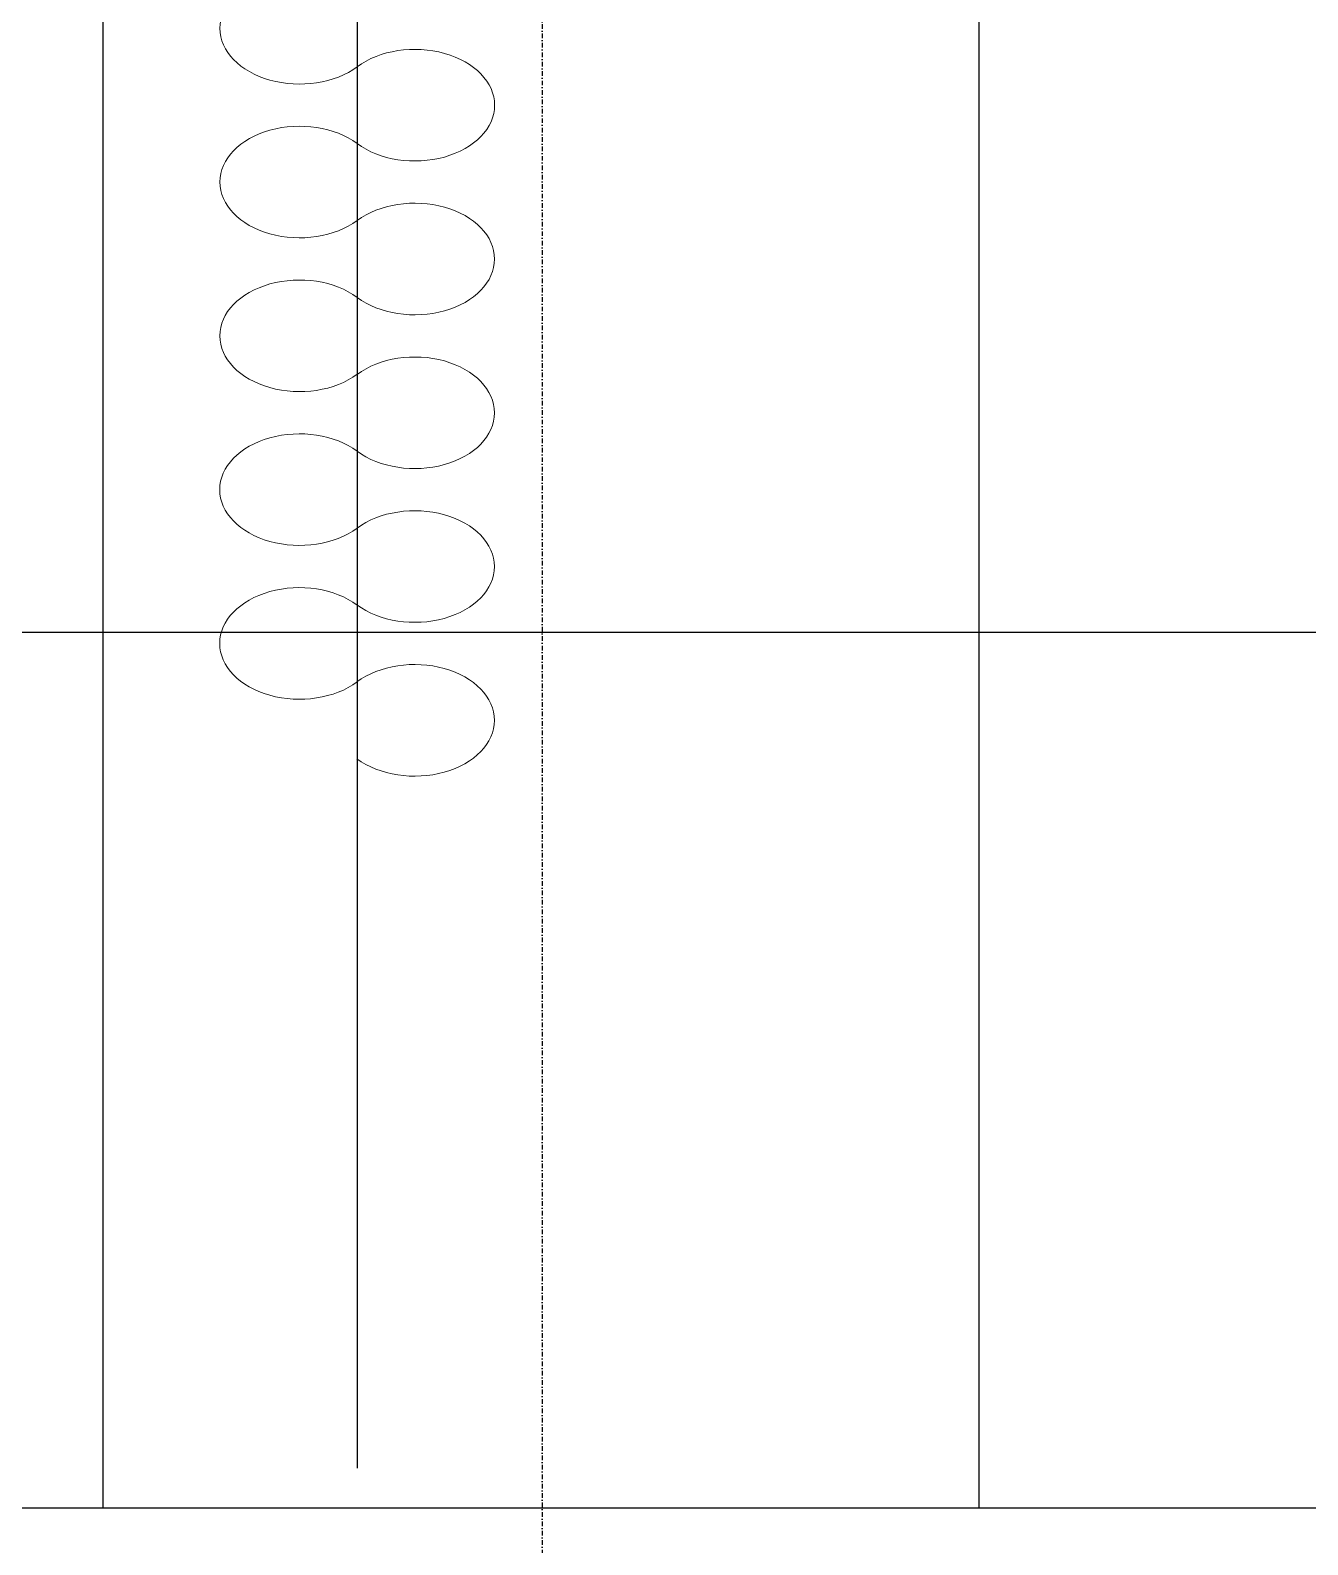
# Model space of a CAD drawing. Extents: x -12260 to 57327, y -29287 to 19916.
# Drawn here: x 36726 to 37601, y -6835 to -5798 of the extents above; entities that cross this region are included whole.
import ezdxf

# ---------------------------------------------------------------- set-up
doc = ezdxf.new("R2010")
doc.units = 0
doc.header["$LTSCALE"] = 0.25
doc.linetypes.add('DASHDOT', pattern=[25.4, 12.7, -6.35, 0, -6.35])
doc.layers.add('01-First Floor$0$FALSE CEILING', color=251, linetype='Continuous')
for name, color, linetype, lineweight in [('01-First Floor$0$LOADING', 253, 'Continuous', 5), ('01-First Floor$0$Walls', 251, 'Continuous', 5), ('E-LITE-CLNG-CNDT', 6, 'DASHDOT', 35), ('F-ALRM-CLNG-CNDT', 51, 'DASHDOT', 25)]:
    doc.layers.add(name, color=color, linetype=linetype, lineweight=lineweight)

# ---------------------------------------------------------------- blocks, each defined once
blk = doc.blocks.new('01-First Floor$0$CURTAIN')
for centre, start, end in [((-0.3386, 0.0395), 313.5684, 226.4316), ((-0.1881, 0.0395), 313.5684, 226.4316), ((-0.0376, 0.0395), 313.5684, 226.4316), ((0.1129, 0.0395), 313.5684, 226.4316), ((0.2633, 0.0395), 313.5684, 226.4316), ((0.4138, 0.0395), 313.5684, 226.4316), ((0.5643, 0.0395), 313.5684, 226.4316), ((0.7148, 0.0395), 313.5684, 226.4316), ((0.8653, 0.0395), 313.5684, 226.4316), ((0.0376, -0.0395), 133.5684, 46.4316), ((0.1881, -0.0395), 133.5684, 46.4316), ((0.3386, -0.0395), 133.5684, 46.4316), ((0.4891, -0.0395), 133.5684, 46.4316), ((0.6396, -0.0395), 133.5684, 46.4316), ((0.79, -0.0395), 133.5684, 46.4316), ((0.9405, -0.0395), 133.5684, 46.4316), ((-0.4138, -0.0395), 133.5684, 46.4316), ((-0.2633, -0.0395), 133.5684, 46.4316), ((-0.1129, -0.0395), 133.5684, 46.4316)]:
    blk.add_arc(centre, 0.0546, start, end)
blk = doc.blocks.new('01-First Floor')
at = {"layer": '01-First Floor$0$FALSE CEILING', "linetype": 'Continuous'}
for p, q in [((36776, -6810), (36776, -2810)), ((37376, -6810), (37376, -2810)), ((34976, -6210), (38476, -6210))]:
    blk.add_line(p, q, dxfattribs=at)
at = {"layer": '01-First Floor$0$FALSE CEILING', "extrusion": (-2.24007e-05, -9.13278e-07, 1)}
for p in [(36949.9, -5282.6, -0.1), (36949.9, -5341.1, -0.1)]:
    blk.add_line(p, (36949.9, -6782.6, -0.1), dxfattribs=at)
at = {"layer": '01-First Floor$0$FALSE CEILING'}
blk.add_lwpolyline([(34976, -2810), (38476, -2810), (38476, -6810), (34976, -6810)], close=True, dxfattribs=at)
at = {"layer": '01-First Floor$0$LOADING', "extrusion": (-2.24007e-05, -9.13278e-07, 1)}
for p in [(36949.9, -5282.6, -0.1), (36949.9, -5341.1, -0.1)]:
    blk.add_line(p, (36949.9, -6782.6, -0.1), dxfattribs=at)
at = {"layer": '01-First Floor$0$Walls'}
blk.add_line((38476, -6810), (36056, -6810), dxfattribs=at)
at = {"layer": '01-First Floor$0$LOADING', "extrusion": (2.23994e-05, 9.13341e-07, -1), "xscale": -699.9999999767344, "yscale": 1000.000000000003, "zscale": 1000.000000000003, "rotation": 270.0140952242026}
blk.add_blockref('01-First Floor$0$CURTAIN', (-36949.9, -5980.7, 0.9), dxfattribs=at)

msp = doc.modelspace()

# ---------------------------------------------------------------- linework, layer by layer
at = {"layer": 'F-ALRM-CLNG-CNDT'}
msp.add_lwpolyline([(37076.7, -4922.8), (37076.7, -10319.3, -0.198912), (37047.4, -10390), (36812.8, -10624.6)], format="xyb", dxfattribs=at)

# ---------------------------------------------------------------- block references
at = {"layer": 'E-LITE-CLNG-CNDT'}
msp.add_blockref('01-First Floor', (0, 0), dxfattribs=at)

doc.saveas('drawing.dxf')
